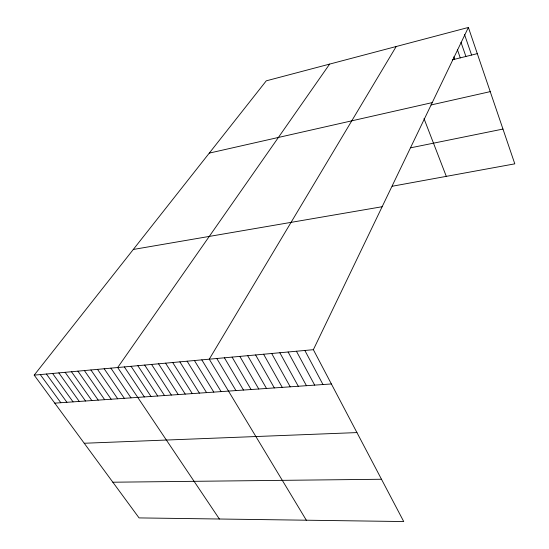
<?xml version="1.0" encoding="UTF-8"?>
<svg xmlns="http://www.w3.org/2000/svg" width="549" height="549" viewBox="0 0 549 549"><rect width="100%" height="100%" fill="white"/><g stroke="black" fill="none" stroke-linecap="round" stroke-linejoin="round"><path stroke-width="0.82" d="M313.362 349.692L468.386 27.45L266.272 80.833L34.196 375.139L139.062 517.906L403.728 521.55L313.362 349.692L34.196 375.139M396.2 46.514L209.265 359.183L306.328 520.212M329.633 64.096L117.692 367.528L219.387 519.011M452.287 59.848L477.301 53.637M209.272 153.116L432.228 102.608M430.972 104.983L490.23 91.635M410.666 147.811L502.966 129.063M392.212 186.248L514.804 163.842L468.386 27.45M133.29 249.472L382.145 206.726M54.763 403.138L331.383 383.964M84.23 443.256L356.946 432.585M112.847 482.214L381.486 479.256M40.269 374.583L60.809 402.712M46.404 374.027L66.903 402.293M52.587 373.457L73.058 401.868M58.832 372.888L79.262 401.436M65.132 372.318L85.527 401.003M71.487 371.735L91.848 400.564M77.91 371.151L98.223 400.125M84.381 370.561L104.66 399.679M90.921 369.964L111.152 399.226M97.523 369.367L117.706 398.773M104.18 368.756L124.321 398.313M110.905 368.146L130.998 397.853M124.349 366.917L144.339 396.927M131.06 366.307L151.002 396.467M137.833 365.689L157.721 396.001M144.675 365.064L164.508 395.527M151.579 364.44L171.357 395.054M158.551 363.802L178.267 394.573M165.585 363.164L185.239 394.093M172.695 362.512L192.28 393.606M179.866 361.86L199.39 393.111M187.113 361.201L206.561 392.617M194.421 360.535L213.808 392.116M201.812 359.863L221.123 391.609M216.8 358.497L235.96 390.579M224.404 357.804L243.488 390.058M232.09 357.104L251.085 389.529M239.851 356.39L258.764 389.001M247.688 355.677L266.512 388.459M255.608 354.956L274.342 387.917M263.602 354.229L282.248 387.368M271.686 353.494L290.229 386.819M279.853 352.746L298.299 386.256M288.101 351.998L306.445 385.693M296.433 351.236L314.673 385.124M304.853 350.468L322.984 384.547M424.006 118.598L446.296 176.359M453.817 56.835L454.675 59.251M457.441 49.781L460.275 57.865M460.988 42.294L465.916 56.465M464.523 34.505L471.591 55.051"/></g></svg>
